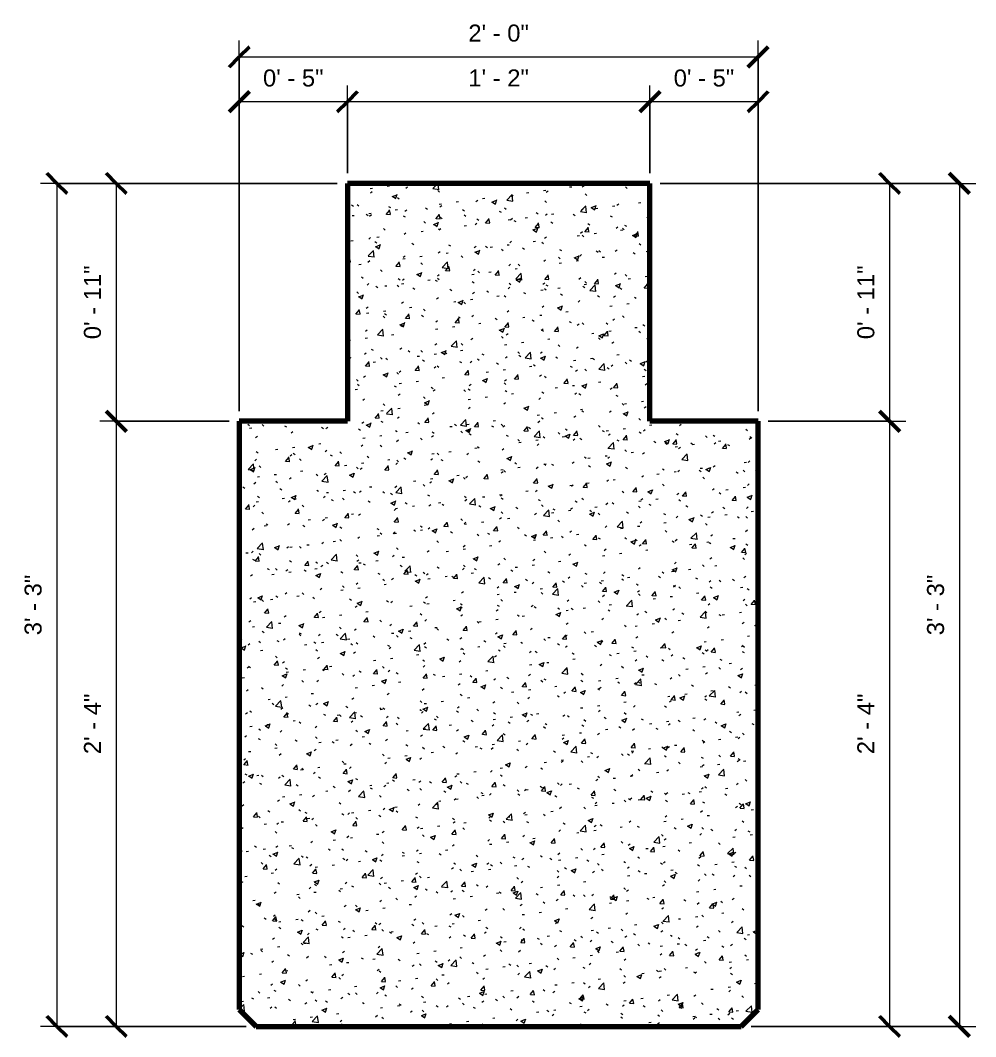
# Model space of a CAD drawing. Header units: inches. Extents: x -3503 to -1964, y -3753 to 2632.
# Drawn here: x -3503.45 to -3459.26, y -44.47 to 2.55 of the extents above; entities that cross this region are included whole.
import ezdxf

# ---------------------------------------------------------------- set-up
doc = ezdxf.new("R2010")
doc.units = ezdxf.units.IN
doc.header["$MEASUREMENT"] = 0
for name, color, linetype, lineweight in [('A-ANNO-DIMS', 211, 'Continuous', 9), ('A-ANNO-DIMS-8', 211, 'Continuous', 9), ('S-BEAM', 12, 'Continuous', 18)]:
    doc.layers.add(name, color=color, linetype=linetype, lineweight=lineweight)
doc.styles.add('Arial', font='arial.ttf', dxfattribs={"height": 0.787402})
doc.dimstyles.new('Diagonal_-_Arial_2_5_mm', dxfattribs={"dimscale": 12, "dimtxt": 0.803354, "dimasz": 0.07874, "dimexe": 0.062992, "dimexo": 0.03937, "dimgap": 0.03937, "dimtad": 1, "dimdec": 4, "dimrnd": 0.0625, "dimzin": 1, "dimdsep": 46, "dimlunit": 4, "dimtxsty": 'Arial', "dimblk1": 'OBLIQUE', "dimblk2": 'OBLIQUE', "dimsah": 1, "dimcen": 0.09, "dimazin": 0, "dimtfac": 1, "dimtdec": 4, "dimtix": 1, "dimtmove": 0, "dimatfit": 3, "dimfxl": 1, "dimtvp": 1, "dimtfill": 1, "dimfrac": 2, "dimtolj": 1, "dimtzin": 0, "dimarcsym": 2})

# ---------------------------------------------------------------- blocks, each defined once
blk = doc.blocks.new('Inverted Tee Beam - 24IT40-224171-DET_ BEAM 24IT40')
at = {"layer": 'S-BEAM'}
h = blk.add_hatch(dxfattribs=at)
h.set_pattern_fill('FP_1', color=256, style=0, pattern_type=2)
h.set_pattern_definition([(50, (-3463.501, -70), (2.29529, -0.20023), [0.24, -2.64]), (355, (-3463.501, -70), (-0.44392, 2.40685), [0.192, -2.112]), (100.451, (-3463.309, -70.017), (1.85148, 2.20645), [0.204, -2.244]), (46.184, (-3463.501, -69.36), (3.41498, -0.52988), [0.36, -3.96]), (96.636, (-3463.216, -69.404), (2.99077, 3.1175), [0.306, -3.365]), (351.184, (-3463.501, -69.36), (2.99112, 3.1174), [0.288, -3.168]), (21, (-3463.181, -69.52), (1.910434, -1.287904), [0.24, -2.64]), (326, (-3463.181, -69.52), (0.7786, 2.32029), [0.192, -2.112]), (71.451, (-3463.022, -69.627), (2.68905, 1.03219), [0.204, -2.244]), (37.5, (-3463.501, -70), (0.038894, 1.064692), [0.106, -1.981, 0.106, -2.038, -2.12]), (37.5, (-3463.501, -70), (0.038894, 1.064692), [-4.23, 0.106, -2.014]), (7.5, (-3463.501, -70), (0.841523, 1.261634), [0.106, -1.117, 0.106, -1.933, -0.808]), (7.5, (-3463.501, -70), (0.841523, 1.261634), [-3.261, 0.106, -0.702]), (327.5, (-3464.214, -70), (1.707842, -0.07188), [0.106, -0.694, 0.106, -2.39, -3.312]), (327.5, (-3464.214, -70), (1.707842, -0.07188), [-3.296, 0.106, -3.206]), (317.5, (-3464.534, -70), (1.865863, 0.320695), [0.106, -0.934, 0.106, -1.552, -2.352]), (317.5, (-3464.534, -70), (1.865863, 0.320695), [-2.698, 0.106, -2.246])])
h.paths.add_polyline_path([(-3474.324, -44), (-3470.111, -44), (-3469.324, -43.213), (-3469.324, -16), (-3474.324, -16), (-3474.324, -5), (-3488.324, -5), (-3488.324, -16), (-3493.324, -16), (-3493.324, -43.213), (-3492.536, -44), (-3488.324, -44)], flags=0)
at = {"layer": 'S-BEAM', "lineweight": 70}
for p, q in [((-3488.324, -5), (-3488.324, -16)), ((-3474.324, -5), (-3488.324, -5)), ((-3474.324, -16), (-3474.324, -5)), ((-3488.324, -16), (-3493.324, -16)), ((-3493.324, -16), (-3493.324, -43.213)), ((-3469.324, -16), (-3474.324, -16)), ((-3469.324, -43.213), (-3469.324, -16)), ((-3493.324, -43.213), (-3492.536, -44)), ((-3470.111, -44), (-3469.324, -43.213)), ((-3492.536, -44), (-3470.111, -44))]:
    blk.add_line(p, q, dxfattribs=at)
blk = doc.blocks.new('DIMBLOCK1-DET_ BEAM 24IT40')
at = {"layer": 'A-ANNO-DIMS-8'}
for p, q in [((-3474.324, -4.528), (-3474.324, -0.465)), ((-3469.324, -15.528), (-3469.324, -0.465)), ((-3469.324, -1.221), (-3474.324, -1.221)), ((-3474.324, -1.221), (-3474.324, -4.528)), ((-3469.324, -1.221), (-3469.324, -15.528))]:
    blk.add_line(p, q, dxfattribs=at)
at = {"layer": 'A-ANNO-DIMS-8', "lineweight": 50}
for p, q in [((-3474.324, -1.221), (-3473.851, -0.749)), ((-3469.324, -1.221), (-3468.851, -0.749)), ((-3474.324, -1.221), (-3474.796, -1.694)), ((-3469.324, -1.221), (-3469.796, -1.694))]:
    blk.add_line(p, q, dxfattribs=at)
at = {"layer": 'A-ANNO-DIMS-8', "color": 0, "insert": (-3473.227, 0.273), "char_height": 0.7874, "width": 3.36667, "attachment_point": 1, "line_spacing_factor": 0.941778, "style": 'Arial', "bg_fill": 3, "box_fill_scale": 1.25, "bg_fill_color": 256, "bg_fill_true_color": 13158600, "bg_fill_transparency": 0}
blk.add_mtext('0\' - 5"', dxfattribs=at)
blk = doc.blocks.new('_Oblique')
at = {"color": 0, "linetype": 'ByBlock', "lineweight": -2}
blk.add_line((-0.5, -0.5), (0.5, 0.5), dxfattribs=at)
blk = doc.blocks.new('DIMBLOCK2-DET_ BEAM 24IT40')
at = {"layer": 'A-ANNO-DIMS-8'}
for p, q in [((-3488.324, -4.528), (-3488.324, -0.465)), ((-3474.324, -4.528), (-3474.324, -0.465)), ((-3474.324, -1.221), (-3488.324, -1.221)), ((-3488.324, -1.221), (-3488.324, -4.528)), ((-3474.324, -1.221), (-3474.324, -4.528))]:
    blk.add_line(p, q, dxfattribs=at)
at = {"layer": 'A-ANNO-DIMS-8', "lineweight": 50}
for p, q in [((-3488.324, -1.221), (-3487.851, -0.749)), ((-3474.324, -1.221), (-3473.851, -0.749)), ((-3488.324, -1.221), (-3488.796, -1.694)), ((-3474.324, -1.221), (-3474.796, -1.694))]:
    blk.add_line(p, q, dxfattribs=at)
at = {"layer": 'A-ANNO-DIMS-8', "color": 0, "insert": (-3482.727, 0.273), "char_height": 0.7874, "width": 3.36667, "attachment_point": 1, "line_spacing_factor": 0.941778, "style": 'Arial', "bg_fill": 3, "box_fill_scale": 1.25, "bg_fill_color": 256, "bg_fill_true_color": 13158600, "bg_fill_transparency": 0}
blk.add_mtext('1\' - 2"', dxfattribs=at)
blk = doc.blocks.new('DIMBLOCK3-DET_ BEAM 24IT40')
at = {"layer": 'A-ANNO-DIMS-8'}
for p, q in [((-3493.324, -15.528), (-3493.324, -0.465)), ((-3488.324, -4.528), (-3488.324, -0.465)), ((-3488.324, -1.221), (-3493.324, -1.221)), ((-3493.324, -1.221), (-3493.324, -15.528)), ((-3488.324, -1.221), (-3488.324, -4.528))]:
    blk.add_line(p, q, dxfattribs=at)
at = {"layer": 'A-ANNO-DIMS-8', "lineweight": 50}
for p, q in [((-3493.324, -1.221), (-3492.851, -0.749)), ((-3488.324, -1.221), (-3487.851, -0.749)), ((-3493.324, -1.221), (-3493.796, -1.694)), ((-3488.324, -1.221), (-3488.796, -1.694))]:
    blk.add_line(p, q, dxfattribs=at)
at = {"layer": 'A-ANNO-DIMS-8', "color": 0, "insert": (-3492.227, 0.273), "char_height": 0.7874, "width": 3.36667, "attachment_point": 1, "line_spacing_factor": 0.941778, "style": 'Arial', "bg_fill": 3, "box_fill_scale": 1.25, "bg_fill_color": 256, "bg_fill_true_color": 13158600, "bg_fill_transparency": 0}
blk.add_mtext('0\' - 5"', dxfattribs=at)
blk = doc.blocks.new('DIMBLOCK4-DET_ BEAM 24IT40')
at = {"layer": 'A-ANNO-DIMS-8'}
for p, q in [((-3493.324, -15.528), (-3493.324, 1.611)), ((-3469.324, -15.528), (-3469.324, 1.611)), ((-3493.324, 0.855), (-3469.324, 0.855)), ((-3493.324, 0.855), (-3493.324, -15.528)), ((-3469.324, 0.855), (-3469.324, -15.528))]:
    blk.add_line(p, q, dxfattribs=at)
at = {"layer": 'A-ANNO-DIMS-8', "lineweight": 50}
for p, q in [((-3493.324, 0.855), (-3492.851, 1.327)), ((-3469.324, 0.855), (-3468.851, 1.327)), ((-3493.324, 0.855), (-3493.796, 0.382)), ((-3469.324, 0.855), (-3469.796, 0.382))]:
    blk.add_line(p, q, dxfattribs=at)
at = {"layer": 'A-ANNO-DIMS-8', "color": 0, "insert": (-3482.727, 2.35), "char_height": 0.7874, "width": 3.36667, "attachment_point": 1, "line_spacing_factor": 0.941778, "style": 'Arial', "bg_fill": 3, "box_fill_scale": 1.25, "bg_fill_color": 256, "bg_fill_true_color": 13158600, "bg_fill_transparency": 0}
blk.add_mtext('2\' - 0"', dxfattribs=at)
blk = doc.blocks.new('DIMBLOCK5-DET_ BEAM 24IT40')
at = {"layer": 'A-ANNO-DIMS-8', "lineweight": 50}
for p, q in [((-3499.018, -5), (-3499.49, -4.528)), ((-3499.018, -5), (-3498.545, -5.472)), ((-3499.018, -16), (-3499.49, -15.528)), ((-3499.018, -16), (-3498.545, -16.472))]:
    blk.add_line(p, q, dxfattribs=at)
at = {"layer": 'A-ANNO-DIMS-8'}
for p, q in [((-3488.796, -5), (-3499.774, -5)), ((-3499.018, -5), (-3499.018, -16)), ((-3499.018, -5), (-3488.796, -5)), ((-3493.796, -16), (-3499.774, -16)), ((-3499.018, -16), (-3493.796, -16))]:
    blk.add_line(p, q, dxfattribs=at)
at = {"layer": 'A-ANNO-DIMS-8', "color": 0, "insert": (-3500.512, -12.206), "char_height": 0.7874, "width": 4.0934, "attachment_point": 1, "rotation": 90, "line_spacing_factor": 0.941778, "style": 'Arial', "bg_fill": 3, "box_fill_scale": 1.25, "bg_fill_color": 256, "bg_fill_true_color": 13158600, "bg_fill_transparency": 0}
blk.add_mtext('0\' - 11"', dxfattribs=at)
blk = doc.blocks.new('DIMBLOCK6-DET_ BEAM 24IT40')
at = {"layer": 'A-ANNO-DIMS-8', "lineweight": 50}
for p, q in [((-3499.018, -16), (-3499.49, -15.528)), ((-3499.018, -16), (-3498.545, -16.472)), ((-3499.018, -44), (-3499.49, -43.528)), ((-3499.018, -44), (-3498.545, -44.472))]:
    blk.add_line(p, q, dxfattribs=at)
at = {"layer": 'A-ANNO-DIMS-8'}
for p, q in [((-3493.796, -16), (-3499.774, -16)), ((-3499.018, -16), (-3499.018, -44)), ((-3499.018, -16), (-3493.796, -16)), ((-3493.009, -44), (-3499.774, -44)), ((-3499.018, -44), (-3493.009, -44))]:
    blk.add_line(p, q, dxfattribs=at)
at = {"layer": 'A-ANNO-DIMS-8', "color": 0, "insert": (-3500.512, -31.403), "char_height": 0.7874, "width": 3.36667, "attachment_point": 1, "rotation": 90, "line_spacing_factor": 0.941778, "style": 'Arial', "bg_fill": 3, "box_fill_scale": 1.25, "bg_fill_color": 256, "bg_fill_true_color": 13158600, "bg_fill_transparency": 0}
blk.add_mtext('2\' - 4"', dxfattribs=at)
blk = doc.blocks.new('DIMBLOCK7-DET_ BEAM 24IT40')
at = {"layer": 'A-ANNO-DIMS-8', "lineweight": 50}
for p, q in [((-3463.238, -5), (-3463.71, -4.528)), ((-3463.238, -5), (-3462.765, -5.472)), ((-3463.238, -16), (-3463.71, -15.528)), ((-3463.238, -16), (-3462.765, -16.472))]:
    blk.add_line(p, q, dxfattribs=at)
at = {"layer": 'A-ANNO-DIMS-8'}
for p, q in [((-3473.851, -5), (-3462.482, -5)), ((-3463.238, -5), (-3473.851, -5)), ((-3463.238, -5), (-3463.238, -16)), ((-3468.851, -16), (-3462.482, -16)), ((-3463.238, -16), (-3468.851, -16))]:
    blk.add_line(p, q, dxfattribs=at)
at = {"layer": 'A-ANNO-DIMS-8', "color": 0, "insert": (-3464.733, -12.206), "char_height": 0.7874, "width": 4.0934, "attachment_point": 1, "rotation": 90, "line_spacing_factor": 0.941778, "style": 'Arial', "bg_fill": 3, "box_fill_scale": 1.25, "bg_fill_color": 256, "bg_fill_true_color": 13158600, "bg_fill_transparency": 0}
blk.add_mtext('0\' - 11"', dxfattribs=at)
blk = doc.blocks.new('DIMBLOCK8-DET_ BEAM 24IT40')
at = {"layer": 'A-ANNO-DIMS-8', "lineweight": 50}
for p, q in [((-3463.238, -16), (-3463.71, -15.528)), ((-3463.238, -16), (-3462.765, -16.472)), ((-3463.238, -44), (-3463.71, -43.528)), ((-3463.238, -44), (-3462.765, -44.472))]:
    blk.add_line(p, q, dxfattribs=at)
at = {"layer": 'A-ANNO-DIMS-8'}
for p, q in [((-3468.851, -16), (-3462.482, -16)), ((-3463.238, -16), (-3468.851, -16)), ((-3463.238, -16), (-3463.238, -44)), ((-3469.639, -44), (-3462.482, -44)), ((-3463.238, -44), (-3469.639, -44))]:
    blk.add_line(p, q, dxfattribs=at)
at = {"layer": 'A-ANNO-DIMS-8', "color": 0, "insert": (-3464.733, -31.403), "char_height": 0.7874, "width": 3.36667, "attachment_point": 1, "rotation": 90, "line_spacing_factor": 0.941778, "style": 'Arial', "bg_fill": 3, "box_fill_scale": 1.25, "bg_fill_color": 256, "bg_fill_true_color": 13158600, "bg_fill_transparency": 0}
blk.add_mtext('2\' - 4"', dxfattribs=at)
blk = doc.blocks.new('DIMBLOCK9-DET_ BEAM 24IT40')
at = {"layer": 'A-ANNO-DIMS-8', "lineweight": 50}
for p, q in [((-3501.762, -5), (-3502.234, -4.528)), ((-3501.762, -5), (-3501.289, -5.472)), ((-3501.762, -44), (-3502.234, -43.528)), ((-3501.762, -44), (-3501.289, -44.472))]:
    blk.add_line(p, q, dxfattribs=at)
at = {"layer": 'A-ANNO-DIMS-8'}
for p, q in [((-3488.796, -5), (-3502.518, -5)), ((-3501.762, -5), (-3501.762, -44)), ((-3501.762, -5), (-3488.796, -5)), ((-3493.009, -44), (-3502.518, -44)), ((-3501.762, -44), (-3493.009, -44))]:
    blk.add_line(p, q, dxfattribs=at)
at = {"layer": 'A-ANNO-DIMS-8', "color": 0, "insert": (-3503.257, -25.903), "char_height": 0.7874, "width": 3.36667, "attachment_point": 1, "rotation": 90, "line_spacing_factor": 0.941778, "style": 'Arial', "bg_fill": 3, "box_fill_scale": 1.25, "bg_fill_color": 256, "bg_fill_true_color": 13158600, "bg_fill_transparency": 0}
blk.add_mtext('3\' - 3"', dxfattribs=at)
blk = doc.blocks.new('DIMBLOCK10-DET_ BEAM 24IT40')
at = {"layer": 'A-ANNO-DIMS-8', "lineweight": 50}
for p, q in [((-3460.013, -5), (-3460.486, -4.528)), ((-3460.013, -5), (-3459.541, -5.472)), ((-3460.013, -44), (-3460.486, -43.528)), ((-3460.013, -44), (-3459.541, -44.472))]:
    blk.add_line(p, q, dxfattribs=at)
at = {"layer": 'A-ANNO-DIMS-8'}
for p, q in [((-3473.851, -5), (-3459.257, -5)), ((-3460.013, -5), (-3473.851, -5)), ((-3460.013, -5), (-3460.013, -44)), ((-3469.639, -44), (-3459.257, -44)), ((-3460.013, -44), (-3469.639, -44))]:
    blk.add_line(p, q, dxfattribs=at)
at = {"layer": 'A-ANNO-DIMS-8', "color": 0, "insert": (-3461.508, -25.903), "char_height": 0.7874, "width": 3.36667, "attachment_point": 1, "rotation": 90, "line_spacing_factor": 0.941778, "style": 'Arial', "bg_fill": 3, "box_fill_scale": 1.25, "bg_fill_color": 256, "bg_fill_true_color": 13158600, "bg_fill_transparency": 0}
blk.add_mtext('3\' - 3"', dxfattribs=at)

msp = doc.modelspace()

# ---------------------------------------------------------------- block references
at = {"layer": 'S-BEAM'}
msp.add_blockref('Inverted Tee Beam - 24IT40-224171-DET_ BEAM 24IT40', (0, 0), dxfattribs=at)

# ---------------------------------------------------------------- next in the draw order: dimensions: what is measured, and where the dimension line sits
at = {"layer": 'A-ANNO-DIMS'}
dim = msp.add_linear_dim(base=(-3474.32374, -1.22123), p1=(-3469.32374, -16), p2=(-3474.32374, -5), dimstyle='Diagonal_-_Arial_2_5_mm', override={"dimpost": '<>', "dimfxl": 12.083046}, dxfattribs=at)
dim.commit()
dim.dimension.update_dxf_attribs({"geometry": 'DIMBLOCK1-DET_ BEAM 24IT40', "text_midpoint": (-3471.82374, -0.34676)})

# ---------------------------------------------------------------- next in the draw order: dimensions: what is measured, and where the dimension line sits
dim = msp.add_linear_dim(base=(-3488.32374, -1.22123), p1=(-3474.32374, -5), p2=(-3488.32374, -5), dimstyle='Diagonal_-_Arial_2_5_mm', override={"dimpost": '<>', "dimfxl": 14}, dxfattribs=at)
dim.commit()
dim.dimension.update_dxf_attribs({"geometry": 'DIMBLOCK2-DET_ BEAM 24IT40', "text_midpoint": (-3481.32374, -0.35347)})

# ---------------------------------------------------------------- next in the draw order: dimensions: what is measured, and where the dimension line sits
dim = msp.add_linear_dim(base=(-3493.32374, -1.22123), p1=(-3488.32374, -5), p2=(-3493.32374, -16), dimstyle='Diagonal_-_Arial_2_5_mm', override={"dimpost": '<>', "dimfxl": 12.083046}, dxfattribs=at)
dim.commit()
dim.dimension.update_dxf_attribs({"geometry": 'DIMBLOCK3-DET_ BEAM 24IT40', "text_midpoint": (-3490.82374, -0.34676)})

# ---------------------------------------------------------------- next in the draw order: dimensions: what is measured, and where the dimension line sits
dim = msp.add_linear_dim(base=(-3469.32374, 0.85489), p1=(-3493.32374, -16), p2=(-3469.32374, -16), dimstyle='Diagonal_-_Arial_2_5_mm', override={"dimpost": '<>', "dimfxl": 24}, dxfattribs=at)
dim.commit()
dim.dimension.update_dxf_attribs({"geometry": 'DIMBLOCK4-DET_ BEAM 24IT40', "text_midpoint": (-3481.32374, 1.72936)})

# ---------------------------------------------------------------- next in the draw order: dimensions: what is measured, and where the dimension line sits
for base, p1, p2, picture, middle in [((-3499.01776, -16), (-3488.32374, -5), (-3493.32374, -16), 'DIMBLOCK5-DET_ BEAM 24IT40', (-3499.89222, -10.5)), ((-3463.23791, -16), (-3474.32374, -5), (-3469.32374, -16), 'DIMBLOCK7-DET_ BEAM 24IT40', (-3464.11238, -10.5))]:
    dim = msp.add_linear_dim(base=base, p1=p1, p2=p2, angle=90, dimstyle='Diagonal_-_Arial_2_5_mm', override={"dimpost": '<>', "dimfxl": 12.083046}, dxfattribs=at)
    dim.commit()
    dim.dimension.update_dxf_attribs({"geometry": picture, "text_midpoint": middle})

# ---------------------------------------------------------------- next in the draw order: dimensions: what is measured, and where the dimension line sits
for base, p1, p2, picture, middle in [((-3499.01776, -44), (-3493.32374, -16), (-3492.53634, -44), 'DIMBLOCK6-DET_ BEAM 24IT40', (-3499.88551, -30)), ((-3463.23791, -44), (-3469.32374, -16), (-3470.11114, -44), 'DIMBLOCK8-DET_ BEAM 24IT40', (-3464.10566, -30))]:
    dim = msp.add_linear_dim(base=base, p1=p1, p2=p2, angle=90, dimstyle='Diagonal_-_Arial_2_5_mm', override={"dimpost": '<>', "dimfxl": 28.011069}, dxfattribs=at)
    dim.commit()
    dim.dimension.update_dxf_attribs({"geometry": picture, "text_midpoint": middle})

# ---------------------------------------------------------------- next in the draw order: dimensions: what is measured, and where the dimension line sits
for base, p1, p2, picture, middle in [((-3501.76191, -44), (-3488.32374, -5), (-3492.53634, -44), 'DIMBLOCK9-DET_ BEAM 24IT40', (-3502.63665, -24.5)), ((-3460.01313, -44), (-3474.32374, -5), (-3470.11114, -44), 'DIMBLOCK10-DET_ BEAM 24IT40', (-3460.88787, -24.5))]:
    dim = msp.add_linear_dim(base=base, p1=p1, p2=p2, angle=90, dimstyle='Diagonal_-_Arial_2_5_mm', override={"dimpost": '<>', "dimfxl": 39.226853}, dxfattribs=at)
    dim.commit()
    dim.dimension.update_dxf_attribs({"geometry": picture, "text_midpoint": middle})

doc.saveas('drawing.dxf')
